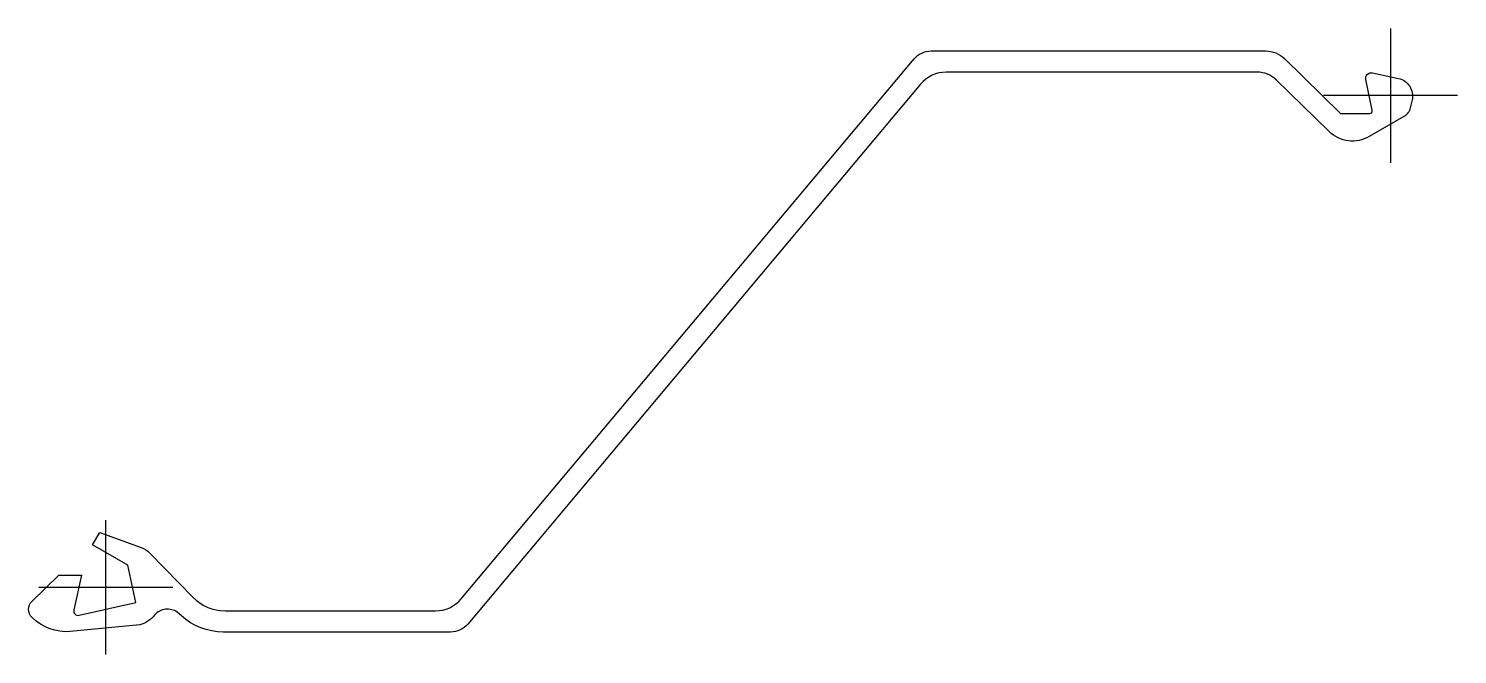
# Model space of a CAD drawing. Header units: millimetres. Extents: x -35 to 605, y -30 to 250.
import ezdxf

# ---------------------------------------------------------------- set-up
doc = ezdxf.new("R2010")
doc.units = ezdxf.units.MM
doc.header["$LTSCALE"] = 0.2

msp = doc.modelspace()

# ---------------------------------------------------------------- linework, layer by layer
at = {"flags": 128}
msp.add_lwpolyline([(159.07, -5.14), (361.77, 236.43, -0.221688), (369.43, 240), (376.19, 240), (519.2, 240, -0.196163), (527.6, 236.57), (552.7, 212), (565.72, 212, 0.476382), (566.9, 213.45), (563.99, 227.23, -0.542958), (566.96, 230.19), (578.57, 227.7, -0.418131), (584.69, 218.1), (583.88, 214.54, -0.2081), (581.04, 210.69), (565.54, 201.71, -0.336356), (547.55, 203.94), (523.8, 227.09, 0.195568), (515.42, 230.5), (376.19, 230.5, 0.221694), (364.7, 225.14), (162, -16.43, -0.221687), (154.34, -20), (147.58, -20), (52.5, -20, -0.184193), (33.84, -12.75), (31.92, -11.07, 0.164336), (26.77, -9.76, 0.201536), (21.8, -12.5, -0.162995), (15.17, -16.77), (-15.9, -19.8, -0.214317), (-33, -13.5, -0.432603), (-33, -6.2), (-21, 5.5), (-10.9, 5.5), (-14.33, -10.13, 0.548757), (-11.94, -12.51), (13.5, -6.8), (9.8, 10), (-6, 19), (-2.7, 24.5), (15.86, 17.77, -0.11221), (19.59, 15.38), (39.12, -4.51, 0.201297), (53.39, -10.5), (147.58, -10.5, 0.221692)], format="xyb", close=True, dxfattribs=at)
at = {"layer": 'DEFPOINTS', "flags": 128}
for points in [[(575, 250), (575, 240), (575, 220), (575, 190)], [(605, 220), (595, 220), (575, 220), (545, 220)], [(0, -30), (0, -20), (0, 0), (0, 30)], [(30, 0), (20, 0), (0, 0), (-30, 0)]]:
    msp.add_lwpolyline(points, dxfattribs=at)

doc.saveas('drawing.dxf')
